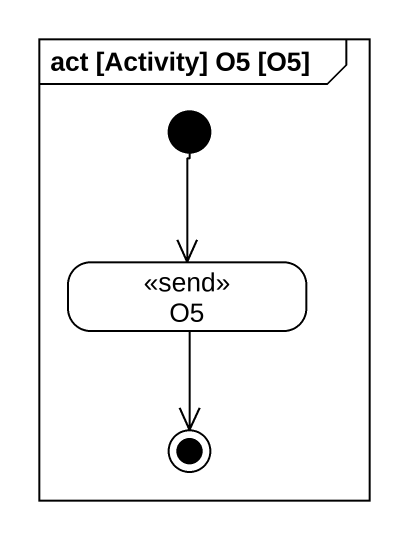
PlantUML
@startuml
mainframe act [Activity] O5 [O5]
hide empty description
state O5 <<send>>
[*] --> O5
O5 --> [*]
@enduml
